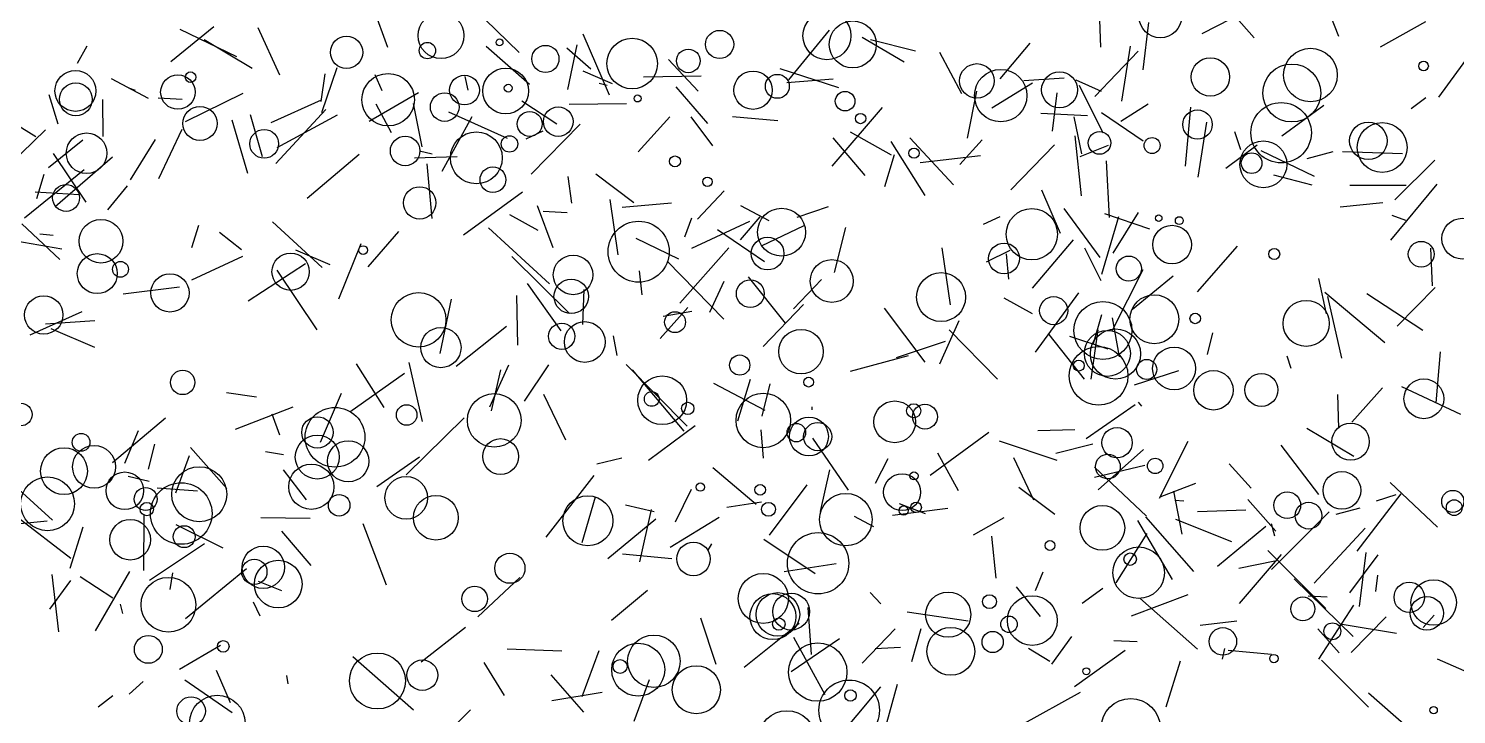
# Model space of a CAD drawing. Header units: millimetres. Extents: x -15 to 2017, y -16 to 2019.
# Drawn here: x 1034 to 1496.4, y 1075.5 to 1297.8 of the extents above; entities that cross this region are included whole.
import ezdxf

# ---------------------------------------------------------------- set-up
doc = ezdxf.new("R2010")
doc.units = ezdxf.units.MM

msp = doc.modelspace()

# ---------------------------------------------------------------- linework, layer by layer
at = {"color": 92}
for p, q in [((1192.88, 1290.1), (1173.57, 1308.83)), ((1374.18, 1279.47), (1381.87, 1263.99))]:
    msp.add_line(p, q, dxfattribs=at)
at = {"color": 34}
for p, q in [((1417.02, 1310.58), (1430.94, 1294.81)), ((1437.19, 1250.44), (1449.62, 1247.14)), ((1099.39, 1079.28), (1094.88, 1089.78))]:
    msp.add_line(p, q, dxfattribs=at)
at = {"color": 56}
for p, q in [((1458.29, 1295.18), (1452.65, 1309.65)), ((1285.02, 1233.82), (1271.19, 1227.27)), ((1123.94, 1145.07), (1116.55, 1154.77))]:
    msp.add_line(p, q, dxfattribs=at)
at = {"color": 30}
for p, q in [((1150.28, 1291.62), (1145.65, 1304.39)), ((1421.73, 1252.6), (1431.84, 1260.08)), ((1409.46, 1114.26), (1391.09, 1107.39))]:
    msp.add_line(p, q, dxfattribs=at)
at = {"color": 18}
for p, q in [((1432.92, 1305.82), (1413.94, 1296.07)), ((1032.69, 1236.46), (1052.01, 1252.17)), ((1031.73, 1234.54), (1044.12, 1222.91)), ((1218.06, 1156.75), (1226.14, 1158.65)), ((1478.43, 1147.07), (1464.14, 1128.45))]:
    msp.add_line(p, q, dxfattribs=at)
at = {"color": 24}
for p, q in [((1381.22, 1291.81), (1380.85, 1303.52)), ((1335.14, 1147.95), (1328.42, 1160.22))]:
    msp.add_line(p, q, dxfattribs=at)
at = {"color": 128}
msp.add_line((1396.68, 1299.82), (1394.83, 1284.39), dxfattribs=at)
at = {"color": 147}
for p, q in [((1471.83, 1291.83), (1486.46, 1300.12)), ((1393.29, 1238.15), (1385.1, 1224.98)), ((1107.75, 1178.33), (1098.08, 1179.72)), ((1146.71, 1149.36), (1160.52, 1158.99))]:
    msp.add_line(p, q, dxfattribs=at)
at = {"color": 26}
for p, q in [((1080.04, 1287.15), (1093.93, 1298.52)), ((1244.85, 1208.79), (1260.75, 1226.73))]:
    msp.add_line(p, q, dxfattribs=at)
at = {"color": 201}
msp.add_line((1101.41, 1288.59), (1083.1, 1297.49), dxfattribs=at)
at = {"color": 112}
for p, q in [((1108.18, 1298.17), (1115.28, 1282.85)), ((1098.2, 1148.79), (1086.4, 1162.06)), ((1256.64, 1091.66), (1251.68, 1106.7))]:
    msp.add_line(p, q, dxfattribs=at)
at = {"color": 192}
for p, q in [((1213.43, 1296.09), (1221.96, 1276.29)), ((1348.3, 1164.15), (1367.02, 1157.91))]:
    msp.add_line(p, q, dxfattribs=at)
at = {"color": 27}
for p, q in [((1280.17, 1281.18), (1293.35, 1297.32)), ((1270.81, 1236.75), (1264.43, 1229.34)), ((1352.94, 1158.8), (1359.42, 1145.09)), ((1439.66, 1127.39), (1426.09, 1111.48))]:
    msp.add_line(p, q, dxfattribs=at)
at = {"color": 230}
msp.add_line((1303.89, 1295.05), (1317.55, 1287.06), dxfattribs=at)
at = {"color": 93}
for p, q in [((1052.79, 1292.05), (1049.72, 1286.52)), ((1422.81, 1156.79), (1429.91, 1148.87)), ((1404.82, 1147.9), (1407.42, 1133.98)), ((1315.32, 1085.19), (1311.85, 1072.69))]:
    msp.add_line(p, q, dxfattribs=at)
at = {"color": 141}
for p, q in [((1090.87, 1294.25), (1106.4, 1284.99)), ((1114.45, 1259.28), (1134.04, 1269.81))]:
    msp.add_line(p, q, dxfattribs=at)
at = {"color": 50}
msp.add_line((1182.21, 1292.1), (1196.21, 1279.79), dxfattribs=at)
at = {"color": 37}
msp.add_line((1208.26, 1291.52), (1216.03, 1284.71), dxfattribs=at)
at = {"color": 153}
msp.add_line((1208.6, 1278.1), (1211.69, 1292.51), dxfattribs=at)
at = {"color": 246}
for p, q in [((1321.23, 1290.47), (1306.66, 1294.1)), ((1425.35, 1227.3), (1412.46, 1212.45))]:
    msp.add_line(p, q, dxfattribs=at)
at = {"color": 162}
msp.add_line((1348.6, 1281.53), (1358.31, 1293.12), dxfattribs=at)
at = {"color": 127}
for p, q in [((1379.31, 1275.82), (1393.3, 1290.46)), ((1229.44, 1187.17), (1246.16, 1167.3))]:
    msp.add_line(p, q, dxfattribs=at)
at = {"color": 81}
for p, q in [((1388.07, 1274.32), (1390.88, 1292.05)), ((1051.52, 1261.65), (1040.42, 1252.72)), ((1129.06, 1220.32), (1112.91, 1235.14)), ((1477.18, 1201.37), (1489.56, 1213.94)), ((1408.09, 1144.6), (1405.25, 1144.85)), ((1371.79, 1100.82), (1365.3, 1091.79))]:
    msp.add_line(p, q, dxfattribs=at)
at = {"color": 209}
for p, q in [((1501.38, 1290.35), (1490.56, 1275.57)), ((1451.87, 1093.47), (1463.13, 1110.96))]:
    msp.add_line(p, q, dxfattribs=at)
at = {"color": 211}
for p, q in [((1241.23, 1287.73), (1250.87, 1277.53)), ((1068.58, 1277.73), (1066.47, 1278.54)), ((1330.78, 1196.38), (1314.95, 1191.11)), ((1393.36, 1176.72), (1394.4, 1175.38))]:
    msp.add_line(p, q, dxfattribs=at)
at = {"color": 44}
for p, q in [((1329, 1290.13), (1336.14, 1276.78)), ((1286, 1149.96), (1273.85, 1133.6))]:
    msp.add_line(p, q, dxfattribs=at)
at = {"color": 165}
for p, q in [((1072.75, 1275.15), (1060.78, 1281.5)), ((1311.07, 1207.2), (1324.25, 1189.68))]:
    msp.add_line(p, q, dxfattribs=at)
at = {"color": 20}
for p, q in [((1129.89, 1283.17), (1128.57, 1274.2)), ((1490.17, 1093.57), (1502.25, 1088.21))]:
    msp.add_line(p, q, dxfattribs=at)
at = {"color": 161}
msp.add_line((1128.98, 1270.6), (1133.96, 1285.17), dxfattribs=at)
at = {"color": 89}
msp.add_line((1148.53, 1277.63), (1146.18, 1282.86), dxfattribs=at)
at = {"color": 133}
msp.add_line((1175.24, 1282.27), (1176.22, 1277.87), dxfattribs=at)
at = {"color": 52}
for p, q in [((1223.12, 1279.88), (1213.6, 1284)), ((1491.13, 1193.04), (1489.75, 1176.49))]:
    msp.add_line(p, q, dxfattribs=at)
at = {"color": 19}
for p, q in [((1251.8, 1282.43), (1233.08, 1282.06)), ((1208.64, 1249.86), (1209.8, 1241.21)), ((1475.21, 1229.2), (1490.14, 1247.4)), ((1055.38, 1194.48), (1041.29, 1200.5)), ((1066.18, 1152.74), (1073.06, 1151.17))]:
    msp.add_line(p, q, dxfattribs=at)
at = {"color": 176}
msp.add_line((1277.27, 1284.88), (1296.33, 1278.67), dxfattribs=at)
at = {"color": 222}
msp.add_line((1294.55, 1281.41), (1279.56, 1280.25), dxfattribs=at)
at = {"color": 229}
for p, q in [((1356.31, 1280.98), (1369.39, 1281.89)), ((1162.96, 1253.92), (1164.59, 1236.29)), ((1142.21, 1137.37), (1149.81, 1117.48))]:
    msp.add_line(p, q, dxfattribs=at)
at = {"color": 146}
for p, q in [((1373.17, 1281.24), (1381.4, 1277.55)), ((1153.76, 1232.08), (1143.79, 1220.6)), ((1090.89, 1130.87), (1073.13, 1118.99)), ((1392.96, 1099.1), (1385.42, 1099.37))]:
    msp.add_line(p, q, dxfattribs=at)
at = {"color": 251}
for p, q in [((1103.38, 1276.78), (1084.68, 1267.54)), ((1408.63, 1253.26), (1410.41, 1272.28)), ((1257.62, 1139.39), (1241.75, 1129.6)), ((1096.17, 1097.85), (1082.79, 1090.12))]:
    msp.add_line(p, q, dxfattribs=at)
at = {"color": 98}
msp.add_line((1144.26, 1267.82), (1160.22, 1277.06), dxfattribs=at)
at = {"color": 5}
for p, q in [((1221.39, 1279.32), (1218.79, 1280.01)), ((1457.91, 1179.22), (1458.16, 1168.25))]:
    msp.add_line(p, q, dxfattribs=at)
at = {"color": 220}
for p, q in [((1243.6, 1278.95), (1253.86, 1267.04)), ((1313.41, 1256.76), (1300.19, 1264.19)), ((1066.61, 1121.9), (1055.52, 1102.61))]:
    msp.add_line(p, q, dxfattribs=at)
at = {"color": 182}
for p, q in [((1340.93, 1277.54), (1337.93, 1262.28)), ((1058.16, 1262.85), (1058.02, 1274.84)), ((1112.58, 1267.39), (1128.85, 1274.74)), ((1308.28, 1150.52), (1312.33, 1158.51))]:
    msp.add_line(p, q, dxfattribs=at)
at = {"color": 188}
for p, q in [((1359.13, 1280.16), (1345.95, 1271.97)), ((1486.55, 1275.32), (1481.7, 1271.8)), ((1480.03, 1235.55), (1475.55, 1237.22))]:
    msp.add_line(p, q, dxfattribs=at)
at = {"color": 54}
for p, q in [((1365.6, 1264.51), (1367.1, 1276.94)), ((1114.09, 1254.03), (1130.2, 1271.55))]:
    msp.add_line(p, q, dxfattribs=at)
at = {"color": 175}
msp.add_line((1043.57, 1266.84), (1040.6, 1276.36), dxfattribs=at)
at = {"color": 155}
for p, q in [((1075.93, 1275.39), (1083.68, 1274.95)), ((1396.16, 1134.21), (1386.11, 1118.23)), ((1470.9, 1127.26), (1461.75, 1114.97))]:
    msp.add_line(p, q, dxfattribs=at)
at = {"color": 148}
for p, q in [((1146.39, 1273.45), (1151.43, 1264.12)), ((1276.6, 1267.9), (1261.93, 1269.21))]:
    msp.add_line(p, q, dxfattribs=at)
at = {"color": 145}
msp.add_line((1158.56, 1273.55), (1161.31, 1259.43), dxfattribs=at)
at = {"color": 116}
msp.add_line((1193.69, 1274.38), (1205.03, 1266.96), dxfattribs=at)
at = {"color": 67}
msp.add_line((1209.02, 1273.3), (1227.62, 1273.51), dxfattribs=at)
at = {"color": 51}
for p, q in [((1294.21, 1253.25), (1310.49, 1272.22)), ((1189.71, 1237.5), (1198.87, 1232.43)), ((1436.52, 1122.47), (1455.16, 1141.19))]:
    msp.add_line(p, q, dxfattribs=at)
at = {"color": 123}
for p, q in [((1396.53, 1273.33), (1387.76, 1267.72)), ((1081.68, 1147.37), (1086.06, 1159.49))]:
    msp.add_line(p, q, dxfattribs=at)
at = {"color": 205}
for p, q in [((1453.42, 1272.9), (1439.82, 1262.9)), ((1368.23, 1231.38), (1362.13, 1245.48)), ((1224.93, 1224.45), (1222.33, 1242.44)), ((1467.9, 1077.93), (1452.75, 1093.07))]:
    msp.add_line(p, q, dxfattribs=at)
at = {"color": 99}
for p, q in [((1036.29, 1262.71), (1025.87, 1269.17)), ((1420.65, 1093.44), (1421.37, 1096.92))]:
    msp.add_line(p, q, dxfattribs=at)
at = {"color": 43}
for p, q in [((1104.97, 1250.85), (1099.86, 1268.13)), ((1161.52, 1170.49), (1157.2, 1189.62)), ((1441.46, 1191.76), (1442.74, 1187.8))]:
    msp.add_line(p, q, dxfattribs=at)
at = {"color": 164}
msp.add_line((1109.73, 1256.19), (1105.88, 1269.83), dxfattribs=at)
at = {"color": 136}
for p, q in [((1167.95, 1251.63), (1177.64, 1269.29)), ((1298.56, 1233.32), (1294.9, 1218.72))]:
    msp.add_line(p, q, dxfattribs=at)
at = {"color": 117}
for p, q in [((1169.93, 1270.87), (1188.96, 1262.32)), ((1125.15, 1139.04), (1109.16, 1139.23))]:
    msp.add_line(p, q, dxfattribs=at)
at = {"color": 138}
msp.add_line((1231.34, 1257.86), (1241.6, 1269.25), dxfattribs=at)
at = {"color": 3}
msp.add_line((1255.62, 1259.83), (1248.6, 1269.24), dxfattribs=at)
at = {"color": 196}
for p, q in [((1361.83, 1270.35), (1376.87, 1269.62)), ((1234.41, 1115.68), (1222.77, 1106.02)), ((1458.46, 1095.46), (1451.53, 1103.26))]:
    msp.add_line(p, q, dxfattribs=at)
at = {"color": 42}
for p, q in [((1372.46, 1269.18), (1375.02, 1257.22)), ((1422.53, 1096.31), (1436.52, 1095.06))]:
    msp.add_line(p, q, dxfattribs=at)
at = {"color": 143}
for p, q in [((1381.45, 1270.61), (1394.96, 1261.41)), ((1313.75, 1140.06), (1331.65, 1142.39))]:
    msp.add_line(p, q, dxfattribs=at)
at = {"color": 202}
for p, q in [((1412.73, 1249.68), (1415.57, 1267.43)), ((1344.18, 1222.18), (1351.84, 1225.98)), ((1119.6, 1175.1), (1100.82, 1167.88))]:
    msp.add_line(p, q, dxfattribs=at)
at = {"color": 28}
for p, q in [((1021.68, 1247.76), (1039.45, 1264.94)), ((1381.86, 1116.38), (1375.19, 1111.47)), ((1188.13, 1081.68), (1181.47, 1092.31))]:
    msp.add_line(p, q, dxfattribs=at)
at = {"color": 53}
for p, q in [((1076.19, 1249.16), (1083.7, 1265.25)), ((1208.41, 1238.13), (1200.59, 1238.47))]:
    msp.add_line(p, q, dxfattribs=at)
at = {"color": 135}
msp.add_line((1195.17, 1262.1), (1200.6, 1264.65), dxfattribs=at)
at = {"color": 1}
for p, q in [((1212.64, 1266.81), (1196.78, 1250.65)), ((1089.03, 1233.94), (1086.73, 1226.71))]:
    msp.add_line(p, q, dxfattribs=at)
at = {"color": 110}
msp.add_line((1374.94, 1243.59), (1372.98, 1263.08), dxfattribs=at)
at = {"color": 254}
msp.add_line((1426.58, 1258.48), (1424.59, 1264.39), dxfattribs=at)
at = {"color": 59}
for p, q in [((1067.02, 1248.83), (1075.03, 1261.8)), ((1230.08, 1073.31), (1235.09, 1086.86))]:
    msp.add_line(p, q, dxfattribs=at)
at = {"color": 173}
msp.add_line((1164.64, 1257.11), (1160.56, 1258.05), dxfattribs=at)
at = {"color": 140}
for p, q in [((1304.92, 1250.15), (1294.52, 1262.35)), ((1118.05, 1085.47), (1117.65, 1088.14))]:
    msp.add_line(p, q, dxfattribs=at)
at = {"color": 48}
msp.add_line((1324.39, 1243.72), (1313.38, 1261.21), dxfattribs=at)
at = {"color": 88}
for p, q in [((1319.33, 1262.43), (1333.53, 1247.12)), ((1404.66, 1217.61), (1391.47, 1206.79)), ((1072.81, 1155.07), (1074.85, 1163.12))]:
    msp.add_line(p, q, dxfattribs=at)
at = {"color": 85}
msp.add_line((1342.78, 1261.72), (1335.58, 1253.77), dxfattribs=at)
at = {"color": 73}
msp.add_line((1352.12, 1245.5), (1366.24, 1260.14), dxfattribs=at)
at = {"color": 177}
for p, q in [((1383.61, 1259.87), (1374.41, 1256.24)), ((1459.46, 1257.96), (1478.94, 1257.3)), ((1411.33, 1121.81), (1395.81, 1139.62))]:
    msp.add_line(p, q, dxfattribs=at)
at = {"color": 150}
for p, q in [((1450.46, 1249.88), (1433.15, 1258.16)), ((1194.57, 1177.04), (1202.48, 1188.86))]:
    msp.add_line(p, q, dxfattribs=at)
at = {"color": 160}
for p, q in [((1448.02, 1255.67), (1456.47, 1257.99)), ((1457.49, 1140.39), (1465.22, 1142.53)), ((1476.8, 1146.7), (1470.46, 1144.69))]:
    msp.add_line(p, q, dxfattribs=at)
at = {"color": 62}
for p, q in [((1041.93, 1257.29), (1052.52, 1241.57)), ((1234.74, 1157.88), (1249.83, 1169.12))]:
    msp.add_line(p, q, dxfattribs=at)
at = {"color": 17}
for p, q in [((1061.18, 1256.17), (1042.59, 1240.05)), ((1198.68, 1240.41), (1203.76, 1226.81)), ((1490.25, 1136.24), (1474.93, 1150.71)), ((1294.67, 1066.14), (1309.95, 1084.43))]:
    msp.add_line(p, q, dxfattribs=at)
at = {"color": 232}
for p, q in [((1141.08, 1257.02), (1124.16, 1242.75)), ((1287.87, 1165.02), (1299.38, 1148.21))]:
    msp.add_line(p, q, dxfattribs=at)
at = {"color": 79}
for p, q in [((1172.81, 1256.2), (1158.96, 1255.8)), ((1188.98, 1096.77), (1206.62, 1096.18))]:
    msp.add_line(p, q, dxfattribs=at)
at = {"color": 122}
msp.add_line((1311.26, 1246.63), (1314.38, 1256.97), dxfattribs=at)
at = {"color": 77}
for p, q in [((1342.32, 1256.55), (1322.69, 1254.32)), ((1379.19, 1152.46), (1395.5, 1156.27)), ((1405.44, 1138.77), (1423.56, 1131.53))]:
    msp.add_line(p, q, dxfattribs=at)
at = {"color": 179}
msp.add_line((1382.95, 1254.93), (1383.96, 1236.54), dxfattribs=at)
at = {"color": 158}
for p, q in [((1489.42, 1255.11), (1476.44, 1242.27)), ((1404.47, 1119.21), (1393.2, 1138.36))]:
    msp.add_line(p, q, dxfattribs=at)
at = {"color": 69}
for p, q in [((1036.68, 1242.76), (1038.96, 1250.62)), ((1272.14, 1132.38), (1288.68, 1121.17))]:
    msp.add_line(p, q, dxfattribs=at)
at = {"color": 245}
for p, q in [((1230.03, 1241.3), (1217.63, 1250.57)), ((1267.43, 1235.27), (1248.71, 1226.57))]:
    msp.add_line(p, q, dxfattribs=at)
at = {"color": 226}
msp.add_line((1050.37, 1243.87), (1036.1, 1244.75), dxfattribs=at)
at = {"color": 15}
msp.add_line((1059.65, 1239.03), (1066, 1246.88), dxfattribs=at)
at = {"color": 242}
for p, q in [((1174.77, 1230.95), (1193.98, 1244.94)), ((1203.47, 1080.09), (1219.7, 1082.79))]:
    msp.add_line(p, q, dxfattribs=at)
at = {"color": 199}
for p, q in [((1250.58, 1235.99), (1259.3, 1245.25)), ((1461.93, 1247.05), (1480.18, 1247)), ((1385, 1200.01), (1395, 1219.74))]:
    msp.add_line(p, q, dxfattribs=at)
at = {"color": 239}
for p, q in [((1242.19, 1241.21), (1226.25, 1239.77)), ((1458.8, 1239.99), (1472.6, 1241.4)), ((1338.26, 1105.73), (1318.52, 1108.72))]:
    msp.add_line(p, q, dxfattribs=at)
at = {"color": 49}
for p, q in [((1273.79, 1235.46), (1264.67, 1240.37)), ((1125.45, 1123.8), (1115.99, 1134.95)), ((1355.58, 1072.15), (1374.64, 1082.8))]:
    msp.add_line(p, q, dxfattribs=at)
at = {"color": 180}
for p, q in [((1282.85, 1236.7), (1293.08, 1240.12)), ((1075.65, 1148.98), (1088.7, 1148.03))]:
    msp.add_line(p, q, dxfattribs=at)
at = {"color": 16}
for p, q in [((1369.26, 1239.54), (1380.95, 1223.56)), ((1400.47, 1146.01), (1411.97, 1150.45))]:
    msp.add_line(p, q, dxfattribs=at)
at = {"color": 208}
msp.add_line((1248.72, 1236.37), (1246.41, 1230.18), dxfattribs=at)
at = {"color": 152}
for p, q in [((1348.55, 1236.75), (1343.17, 1234.32)), ((1381.61, 1218.26), (1387.05, 1236.87)), ((1267.69, 1184.09), (1263.58, 1170.62)), ((1392.12, 1182.4), (1406.54, 1187.02)), ((1274.03, 1182.63), (1271.45, 1172.16)), ((1393.85, 1113.18), (1412.57, 1096.7))]:
    msp.add_line(p, q, dxfattribs=at)
at = {"color": 185}
msp.add_line((1382.41, 1237.84), (1397.02, 1232.89), dxfattribs=at)
at = {"color": 71}
for p, q in [((1041.93, 1230.75), (1037.57, 1231.12)), ((1293.37, 1154.84), (1290.32, 1141.27))]:
    msp.add_line(p, q, dxfattribs=at)
at = {"color": 29}
for p, q in [((1102.94, 1226.08), (1095.84, 1231.71)), ((1485.67, 1103.75), (1489.16, 1107.72))]:
    msp.add_line(p, q, dxfattribs=at)
at = {"color": 190}
for p, q in [((1182.96, 1233.26), (1202.72, 1215.07)), ((1149.14, 1174.96), (1140.22, 1189.11)), ((1278.63, 1121.88), (1295.55, 1124.43))]:
    msp.add_line(p, q, dxfattribs=at)
at = {"color": 215}
for p, q in [((1272.36, 1222.17), (1257.09, 1232.62)), ((1409.37, 1163.95), (1400.14, 1145.46))]:
    msp.add_line(p, q, dxfattribs=at)
at = {"color": 119}
msp.add_line((1029.79, 1229.04), (1044.68, 1226.44), dxfattribs=at)
at = {"color": 159}
msp.add_line((1120.36, 1226.06), (1131.53, 1221.37), dxfattribs=at)
at = {"color": 96}
for p, q in [((1134.49, 1210.19), (1141.65, 1228.14)), ((1223.25, 1198.23), (1224.44, 1191.88)), ((1392.32, 1175.88), (1376.48, 1164.85))]:
    msp.add_line(p, q, dxfattribs=at)
at = {"color": 252}
for p, q in [((1230.63, 1229.91), (1244.47, 1223.17)), ((1267.01, 1217.33), (1279.04, 1202.38))]:
    msp.add_line(p, q, dxfattribs=at)
at = {"color": 218}
msp.add_line((1332.6, 1208.28), (1329.84, 1226.7), dxfattribs=at)
at = {"color": 204}
msp.add_line((1372.25, 1229.35), (1358.97, 1213.64), dxfattribs=at)
at = {"color": 90}
msp.add_line((1375.96, 1226.76), (1381.2, 1216.15), dxfattribs=at)
at = {"color": 12}
for p, q in [((1488.62, 1214.46), (1488.13, 1226.61)), ((1186.84, 1187.19), (1183.78, 1173.89))]:
    msp.add_line(p, q, dxfattribs=at)
at = {"color": 184}
msp.add_line((1103.29, 1223.9), (1086.74, 1216.27), dxfattribs=at)
at = {"color": 210}
for p, q in [((1105.11, 1209.58), (1123.66, 1221.67)), ((1078.3, 1171.55), (1061.17, 1157.07))]:
    msp.add_line(p, q, dxfattribs=at)
at = {"color": 102}
for p, q in [((1190.51, 1223.89), (1209.16, 1205.45)), ((1284.91, 1208.35), (1271.85, 1194.76))]:
    msp.add_line(p, q, dxfattribs=at)
at = {"color": 227}
for p, q in [((1259.12, 1203.67), (1240.76, 1222.4)), ((1434.67, 1136.41), (1418.98, 1123.51))]:
    msp.add_line(p, q, dxfattribs=at)
at = {"color": 86}
msp.add_line((1351.43, 1216.54), (1350.71, 1224.76), dxfattribs=at)
at = {"color": 46}
msp.add_line((1127.45, 1200.22), (1114.52, 1219.53), dxfattribs=at)
at = {"color": 83}
msp.add_line((1232.67, 1211.51), (1231.85, 1219.3), dxfattribs=at)
at = {"color": 118}
msp.add_line((1281.71, 1207), (1290.8, 1216.5), dxfattribs=at)
at = {"color": 197}
msp.add_line((1451.74, 1216.83), (1454.26, 1205.38), dxfattribs=at)
at = {"color": 200}
msp.add_line((1082.87, 1213.97), (1064.56, 1211.76), dxfattribs=at)
at = {"color": 234}
for p, q in [((1195.47, 1215.17), (1206.3, 1199.81)), ((1271.32, 1144.33), (1260.16, 1142.6))]:
    msp.add_line(p, q, dxfattribs=at)
at = {"color": 214}
for p, q in [((1213.5, 1201.87), (1213.93, 1213.26)), ((1378.87, 1195.71), (1381.58, 1205.13)), ((1138.96, 1094.32), (1158.67, 1077.05))]:
    msp.add_line(p, q, dxfattribs=at)
at = {"color": 111}
for p, q in [((1254.63, 1205.89), (1259.2, 1215.98)), ((1055.44, 1203.04), (1039.45, 1202.01))]:
    msp.add_line(p, q, dxfattribs=at)
at = {"color": 114}
for p, q in [((1360.06, 1192.92), (1374.13, 1212.12)), ((1379.24, 1155.7), (1395.98, 1139.81))]:
    msp.add_line(p, q, dxfattribs=at)
at = {"color": 225}
msp.add_line((1453.77, 1212.41), (1473.24, 1196.02), dxfattribs=at)
at = {"color": 129}
for p, q in [((1467.38, 1211.95), (1485.48, 1200.05)), ((1172.47, 1188.41), (1188.8, 1201.35)), ((1283.51, 1104.99), (1265.76, 1090.77)), ((1322.92, 1103.23), (1319.88, 1092.57))]:
    msp.add_line(p, q, dxfattribs=at)
at = {"color": 240}
for p, q in [((1170.84, 1210.12), (1167.2, 1192.55)), ((1316.34, 1097.24), (1308.13, 1096.84))]:
    msp.add_line(p, q, dxfattribs=at)
at = {"color": 181}
for p, q in [((1192.04, 1211.29), (1192.27, 1195.22)), ((1454.52, 1113.55), (1448.39, 1113.84))]:
    msp.add_line(p, q, dxfattribs=at)
at = {"color": 189}
msp.add_line((1238.49, 1197.38), (1247.45, 1207.38), dxfattribs=at)
at = {"color": 23}
msp.add_line((1359.06, 1205.4), (1349.88, 1210.47), dxfattribs=at)
at = {"color": 178}
for p, q in [((1454.6, 1210.95), (1459.17, 1190.96)), ((1248.74, 1206.09), (1239.5, 1204.52))]:
    msp.add_line(p, q, dxfattribs=at)
at = {"color": 84}
for p, q in [((1051.19, 1205.99), (1034.37, 1198.45)), ((1138.01, 1173.6), (1155.67, 1186.13))]:
    msp.add_line(p, q, dxfattribs=at)
at = {"color": 193}
msp.add_line((1329.14, 1189.17), (1335.35, 1203.24), dxfattribs=at)
at = {"color": 103}
for p, q in [((1387.32, 1191.43), (1385.07, 1204.06)), ((1451.8, 1146.84), (1439.67, 1162.79))]:
    msp.add_line(p, q, dxfattribs=at)
at = {"color": 22}
msp.add_line((1332.16, 1200.18), (1347.74, 1184.17), dxfattribs=at)
at = {"color": 87}
msp.add_line((1364.37, 1198.68), (1375.8, 1184.17), dxfattribs=at)
at = {"color": 95}
msp.add_line((1371.1, 1198.11), (1383.47, 1193.97), dxfattribs=at)
at = {"color": 76}
for p, q in [((1380.32, 1200.19), (1378.02, 1184.16)), ((1425.89, 1122.91), (1437.57, 1125.27))]:
    msp.add_line(p, q, dxfattribs=at)
at = {"color": 121}
for p, q in [((1417.38, 1199.24), (1415.65, 1192.19)), ((1050.69, 1120.28), (1061.25, 1113.29))]:
    msp.add_line(p, q, dxfattribs=at)
at = {"color": 139}
msp.add_line((1189.4, 1188.76), (1183.22, 1175.1), dxfattribs=at)
at = {"color": 248}
for p, q in [((1247.21, 1168.97), (1227.51, 1188.95)), ((1135.22, 1179.5), (1128.44, 1163.65))]:
    msp.add_line(p, q, dxfattribs=at)
at = {"color": 104}
for p, q in [((1300.2, 1186.78), (1318.98, 1191.86)), ((1071.12, 1086.18), (1066.54, 1082.07))]:
    msp.add_line(p, q, dxfattribs=at)
at = {"color": 40}
msp.add_line((1200.7, 1179.31), (1207.9, 1164.5), dxfattribs=at)
at = {"color": 154}
msp.add_line((1272.49, 1174.04), (1255.94, 1182.82), dxfattribs=at)
at = {"color": 137}
for p, q in [((1462.51, 1170.25), (1472.46, 1181.42)), ((1064.53, 1108.21), (1063.72, 1111.3))]:
    msp.add_line(p, q, dxfattribs=at)
at = {"color": 130}
for p, q in [((1497.84, 1172.77), (1478.77, 1181.68)), ((1242.32, 1125.99), (1226.32, 1127.49))]:
    msp.add_line(p, q, dxfattribs=at)
at = {"color": 97}
for p, q in [((1287.7, 1174.27), (1287.75, 1175.2)), ((1084.53, 1086.72), (1099.93, 1076.18))]:
    msp.add_line(p, q, dxfattribs=at)
at = {"color": 32}
msp.add_line((1112.74, 1172.93), (1115.2, 1166.12), dxfattribs=at)
at = {"color": 13}
for p, q in [((1175.08, 1171.67), (1156.24, 1153.15)), ((1248.52, 1148.4), (1243.38, 1137.8)), ((1470.34, 1115.4), (1470.99, 1120.63))]:
    msp.add_line(p, q, dxfattribs=at)
at = {"color": 247}
for p, q in [((1065.1, 1157.01), (1069.59, 1167.59)), ((1324.42, 1140.55), (1315.98, 1143.79)), ((1362.43, 1121.67), (1360, 1115.59))]:
    msp.add_line(p, q, dxfattribs=at)
at = {"color": 65}
for p, q in [((1271.16, 1167.76), (1271.91, 1158.62)), ((1349.82, 1139.23), (1339.88, 1133.67))]:
    msp.add_line(p, q, dxfattribs=at)
at = {"color": 55}
for p, q in [((1344.94, 1166.9), (1325.93, 1153.01)), ((1041.49, 1120.92), (1043.68, 1102.29)), ((1108.93, 1107.42), (1106.76, 1111.96))]:
    msp.add_line(p, q, dxfattribs=at)
at = {"color": 228}
msp.add_line((1360.88, 1167.58), (1372.84, 1167.89), dxfattribs=at)
at = {"color": 237}
for p, q in [((1463.13, 1159.11), (1447.93, 1168.17)), ((1167.75, 1067.67), (1177.08, 1076.97))]:
    msp.add_line(p, q, dxfattribs=at)
at = {"color": 223}
msp.add_line((1366.68, 1160.2), (1378.63, 1163.28), dxfattribs=at)
at = {"color": 219}
msp.add_line((1380.4, 1148.31), (1395.1, 1161.37), dxfattribs=at)
at = {"color": 187}
msp.add_line((1116.49, 1159.69), (1110.68, 1160.6), dxfattribs=at)
at = {"color": 124}
msp.add_line((1024.62, 1153.93), (1041.67, 1138.46), dxfattribs=at)
at = {"color": 38}
for p, q in [((1217.04, 1152.94), (1201.52, 1132.94)), ((1436.43, 1137.4), (1437.52, 1133.39))]:
    msp.add_line(p, q, dxfattribs=at)
at = {"color": 255}
for p, q in [((1269.61, 1143.56), (1255.54, 1155.49)), ((1462.95, 1100.83), (1443.87, 1119.44))]:
    msp.add_line(p, q, dxfattribs=at)
at = {"color": 9}
msp.add_line((1366.31, 1140.34), (1354.72, 1149.04), dxfattribs=at)
at = {"color": 171}
msp.add_line((1213.28, 1131.24), (1217.55, 1146.06), dxfattribs=at)
at = {"color": 216}
for p, q in [((1236.62, 1141.23), (1227.29, 1143.34)), ((1255.17, 1130.8), (1254, 1128.76)), ((1467.09, 1127.97), (1464.91, 1110.47))]:
    msp.add_line(p, q, dxfattribs=at)
at = {"color": 64}
for p, q in [((1437.92, 1134.89), (1428.81, 1145.15)), ((1287.55, 1094.96), (1286.5, 1110.17))]:
    msp.add_line(p, q, dxfattribs=at)
at = {"color": 233}
for p, q in [((1029.04, 1137.22), (1039.95, 1138.32)), ((1097, 1129.42), (1081.71, 1137)), ((1361.74, 1107.22), (1353.91, 1116.93)), ((1061.26, 1081.57), (1056.48, 1077.91))]:
    msp.add_line(p, q, dxfattribs=at)
at = {"color": 221}
msp.add_line((1030.26, 1139.59), (1047.66, 1126.19), dxfattribs=at)
at = {"color": 217}
for p, q in [((1071.28, 1140.38), (1071.14, 1122.21)), ((1280.98, 1089.44), (1296.58, 1100.14))]:
    msp.add_line(p, q, dxfattribs=at)
at = {"color": 172}
msp.add_line((1221.61, 1126.1), (1237.12, 1138.97), dxfattribs=at)
at = {"color": 131}
msp.add_line((1235.61, 1141.96), (1231.84, 1124.97), dxfattribs=at)
at = {"color": 61}
msp.add_line((1307.75, 1136.28), (1301.44, 1139.65), dxfattribs=at)
at = {"color": 70}
msp.add_line((1412.6, 1141.28), (1428.17, 1141.87), dxfattribs=at)
at = {"color": 194}
for p, q in [((1047.44, 1122.97), (1051.64, 1136.37)), ((1454.15, 1109.85), (1435.38, 1128.61)), ((1040.81, 1109.65), (1047.6, 1118.93)), ((1477.01, 1101.79), (1459.45, 1104.72)), ((1281.7, 1100.59), (1291.87, 1081.99))]:
    msp.add_line(p, q, dxfattribs=at)
at = {"color": 31}
for p, q in [((1345.81, 1133.3), (1347.27, 1119.69)), ((1079.87, 1116.06), (1080.67, 1121.47))]:
    msp.add_line(p, q, dxfattribs=at)
at = {"color": 231}
for p, q in [((1450.37, 1118.06), (1466.88, 1135.94)), ((1467.9, 1082.54), (1480.38, 1071.62))]:
    msp.add_line(p, q, dxfattribs=at)
at = {"color": 68}
msp.add_line((1084.8, 1106.6), (1104.54, 1122.82), dxfattribs=at)
at = {"color": 108}
msp.add_line((1179.45, 1107.2), (1193.08, 1119.94), dxfattribs=at)
at = {"color": 94}
msp.add_line((1115.99, 1115.55), (1108.45, 1118.65), dxfattribs=at)
at = {"color": 183}
for p, q in [((1306.52, 1115.06), (1309.96, 1111.37)), ((1473.64, 1107.16), (1462.33, 1095.55))]:
    msp.add_line(p, q, dxfattribs=at)
at = {"color": 134}
msp.add_line((1425.24, 1105.81), (1413.42, 1104.31), dxfattribs=at)
at = {"color": 6}
msp.add_line((1175.49, 1103.67), (1161.09, 1092.47), dxfattribs=at)
at = {"color": 249}
msp.add_line((1303.92, 1092.2), (1314.6, 1103.23), dxfattribs=at)
at = {"color": 33}
msp.add_line((1213.3, 1081.32), (1218.78, 1096.26), dxfattribs=at)
at = {"color": 58}
msp.add_line((1364.71, 1092.66), (1357.85, 1096.86), dxfattribs=at)
at = {"color": 41}
msp.add_line((1389.17, 1096.2), (1372.75, 1084.49), dxfattribs=at)
at = {"color": 191}
msp.add_line((1406.93, 1092.79), (1402.3, 1077.91), dxfattribs=at)
at = {"color": 156}
msp.add_line((1213.83, 1076.24), (1203.25, 1088.32), dxfattribs=at)
at = {"color": 39}
for centre, radius in [((1400.51, 1301.63), 6.84), ((1118.84, 1219.01), 6.05)]:
    msp.add_circle(centre, radius, dxfattribs=at)
at = {"color": 132}
msp.add_circle((1167.54, 1295.51), 7.44, dxfattribs=at)
at = {"color": 159}
for centre, radius in [((1292.53, 1295.45), 7.77), ((1239.17, 1177.35), 7.91)]:
    msp.add_circle(centre, radius, dxfattribs=at)
at = {"color": 242}
for centre, radius in [((1300.91, 1292.68), 7.61), ((1276.64, 1107.95), 7.06)]:
    msp.add_circle(centre, radius, dxfattribs=at)
at = {"color": 128}
for centre, radius in [((1136.95, 1290.1), 5.23), ((1303.44, 1268.64), 1.68), ((1498.3, 1229.72), 6.61), ((1481.12, 1113.5), 4.91)]:
    msp.add_circle(centre, radius, dxfattribs=at)
at = {"color": 84}
for centre, radius in [((1257.78, 1292.66), 4.56), ((1231.56, 1225.5), 9.88)]:
    msp.add_circle(centre, radius, dxfattribs=at)
at = {"color": 120}
for centre, radius in [((1163.13, 1290.68), 2.66), ((1374.1, 1188.58), 1.78)]:
    msp.add_circle(centre, radius, dxfattribs=at)
at = {"color": 87}
for centre, radius in [((1186.49, 1293.34), 1.11), ((1066.89, 1132.15), 6.59)]:
    msp.add_circle(centre, radius, dxfattribs=at)
at = {"color": 184}
for centre, radius in [((1201.36, 1287.97), 4.39), ((1165.88, 1139.28), 7.25)]:
    msp.add_circle(centre, radius, dxfattribs=at)
at = {"color": 11}
msp.add_circle((1229.45, 1286.45), 8.2, dxfattribs=at)
at = {"color": 160}
for centre, radius in [((1247.64, 1287.33), 3.82), ((1079.76, 1212.14), 6.2)]:
    msp.add_circle(centre, radius, dxfattribs=at)
at = {"color": 153}
for centre, radius in [((1449.13, 1282.74), 8.68), ((1298.43, 1274.27), 3.18)]:
    msp.add_circle(centre, radius, dxfattribs=at)
at = {"color": 206}
for centre, radius in [((1341.1, 1280.83), 5.6), ((1079.25, 1111.09), 8.87)]:
    msp.add_circle(centre, radius, dxfattribs=at)
at = {"color": 147}
for centre, radius in [((1416.72, 1282.12), 6.21), ((1236.48, 1092.76), 8.5)]:
    msp.add_circle(centre, radius, dxfattribs=at)
at = {"color": 99}
for centre, radius in [((1443.07, 1276.92), 9.39), ((1351.5, 1104.74), 2.69)]:
    msp.add_circle(centre, radius, dxfattribs=at)
at = {"color": 129}
msp.add_circle((1485.78, 1285.67), 1.53, dxfattribs=at)
at = {"color": 234}
msp.add_circle((1049.15, 1277.59), 6.63, dxfattribs=at)
at = {"color": 71}
for centre, radius in [((1082.33, 1277.23), 5.59), ((1448.51, 1139.94), 4.33)]:
    msp.add_circle(centre, radius, dxfattribs=at)
at = {"color": 174}
msp.add_circle((1086.43, 1282.05), 1.72, dxfattribs=at)
at = {"color": 247}
for centre, radius in [((1150.42, 1274.74), 8.51), ((1056.22, 1218.39), 6.47)]:
    msp.add_circle(centre, radius, dxfattribs=at)
at = {"color": 65}
for centre, radius in [((1175.14, 1277.88), 4.82), ((1189.72, 1260.43), 2.65), ((1398.85, 1156.07), 2.5)]:
    msp.add_circle(centre, radius, dxfattribs=at)
at = {"color": 152}
for centre, radius in [((1188.48, 1277.57), 7.39), ((1390.73, 1125.86), 2.01), ((1275.02, 1107.23), 7.45)]:
    msp.add_circle(centre, radius, dxfattribs=at)
at = {"color": 10}
msp.add_circle((1268.59, 1277.83), 6.21, dxfattribs=at)
at = {"color": 167}
msp.add_circle((1276.47, 1279.09), 3.88, dxfattribs=at)
at = {"color": 220}
for centre, radius in [((1348.82, 1276.07), 8.49), ((1300.14, 1081.66), 1.86)]:
    msp.add_circle(centre, radius, dxfattribs=at)
at = {"color": 148}
for centre, radius in [((1367.88, 1277.95), 5.82), ((1083.87, 1183.12), 3.96)]:
    msp.add_circle(centre, radius, dxfattribs=at)
at = {"color": 215}
msp.add_circle((1049.27, 1274.87), 5.32, dxfattribs=at)
at = {"color": 112}
msp.add_circle((1168.74, 1272.36), 4.65, dxfattribs=at)
at = {"color": 16}
msp.add_circle((1189.3, 1278.5), 1.26, dxfattribs=at)
at = {"color": 207}
msp.add_circle((1089.47, 1267.05), 5.53, dxfattribs=at)
at = {"color": 243}
msp.add_circle((1205.51, 1267.64), 4.79, dxfattribs=at)
at = {"color": 28}
for centre, radius in [((1231.22, 1275.15), 1.13), ((1441.62, 1143.33), 4.33)]:
    msp.add_circle(centre, radius, dxfattribs=at)
at = {"color": 52}
msp.add_circle((1439.64, 1264.04), 9.78, dxfattribs=at)
at = {"color": 228}
msp.add_circle((1196.26, 1266.89), 4.04, dxfattribs=at)
at = {"color": 23}
msp.add_circle((1412.55, 1266.71), 4.75, dxfattribs=at)
at = {"color": 104}
msp.add_circle((1467.88, 1261.41), 6.07, dxfattribs=at)
at = {"color": 168}
for centre, radius in [((1472.33, 1259.26), 8.07), ((1289.53, 1165.56), 4.56)]:
    msp.add_circle(centre, radius, dxfattribs=at)
at = {"color": 227}
msp.add_circle((1052.76, 1257.41), 6.57, dxfattribs=at)
at = {"color": 67}
for centre, radius in [((1110.28, 1260.45), 4.65), ((1289.55, 1089.25), 9.46)]:
    msp.add_circle(centre, radius, dxfattribs=at)
at = {"color": 8}
msp.add_circle((1155.91, 1258.15), 4.78, dxfattribs=at)
at = {"color": 158}
for centre, radius in [((1178.98, 1255.9), 8.4), ((1097.01, 1097.59), 1.88)]:
    msp.add_circle(centre, radius, dxfattribs=at)
at = {"color": 27}
msp.add_circle((1380.82, 1260.74), 3.67, dxfattribs=at)
at = {"color": 80}
for centre, radius in [((1320.73, 1257.42), 1.67), ((1160.29, 1203.41), 8.84)]:
    msp.add_circle(centre, radius, dxfattribs=at)
at = {"color": 173}
msp.add_circle((1397.84, 1259.89), 2.58, dxfattribs=at)
at = {"color": 135}
for centre, radius in [((1433.88, 1253.8), 7.6), ((1178.46, 1112.98), 4.14)]:
    msp.add_circle(centre, radius, dxfattribs=at)
at = {"color": 58}
msp.add_circle((1243.32, 1254.75), 1.78, dxfattribs=at)
at = {"color": 138}
for centre, radius in [((1430.08, 1254.19), 3.35), ((1063.72, 1219.78), 2.56)]:
    msp.add_circle(centre, radius, dxfattribs=at)
at = {"color": 12}
msp.add_circle((1184.35, 1248.82), 4.17, dxfattribs=at)
at = {"color": 190}
msp.add_circle((1253.82, 1248.14), 1.53, dxfattribs=at)
at = {"color": 70}
for centre, radius in [((1046.12, 1242.93), 4.36), ((1273.32, 1224.87), 5.3)]:
    msp.add_circle(centre, radius, dxfattribs=at)
at = {"color": 50}
msp.add_circle((1160.63, 1241.31), 5.25, dxfattribs=at)
at = {"color": 195}
msp.add_circle((1277.83, 1231.82), 7.77, dxfattribs=at)
at = {"color": 95}
msp.add_circle((1358.9, 1231.15), 8.31, dxfattribs=at)
at = {"color": 211}
msp.add_circle((1057.4, 1228.9), 7.08, dxfattribs=at)
at = {"color": 150}
msp.add_circle((1399.99, 1236.37), 1.04, dxfattribs=at)
at = {"color": 4}
msp.add_circle((1406.66, 1235.55), 1.29, dxfattribs=at)
at = {"color": 56}
msp.add_circle((1404.31, 1227.78), 6.26, dxfattribs=at)
at = {"color": 98}
for centre, radius in [((1142.29, 1226.03), 1.41), ((1214.1, 1196.23), 6.6)]:
    msp.add_circle(centre, radius, dxfattribs=at)
at = {"color": 232}
msp.add_circle((1349.9, 1223.3), 5, dxfattribs=at)
at = {"color": 142}
msp.add_circle((1437.4, 1224.73), 1.79, dxfattribs=at)
at = {"color": 25}
for centre, radius in [((1484.99, 1224.67), 4.16), ((1210.31, 1217.97), 6.41), ((1446.66, 1109.72), 3.87)]:
    msp.add_circle(centre, radius, dxfattribs=at)
at = {"color": 18}
msp.add_circle((1294.07, 1215.99), 6.94, dxfattribs=at)
at = {"color": 141}
msp.add_circle((1390.29, 1220.01), 4.07, dxfattribs=at)
at = {"color": 253}
msp.add_circle((1209.7, 1210.99), 5.57, dxfattribs=at)
at = {"color": 48}
msp.add_circle((1267.69, 1211.88), 4.5, dxfattribs=at)
at = {"color": 5}
for centre, radius in [((1329.5, 1210.78), 7.92), ((1189.85, 1122.91), 4.89)]:
    msp.add_circle(centre, radius, dxfattribs=at)
at = {"color": 145}
msp.add_circle((1038.89, 1204.99), 6.22, dxfattribs=at)
at = {"color": 126}
msp.add_circle((1365.97, 1206.39), 4.56, dxfattribs=at)
at = {"color": 245}
for centre, radius in [((1381.92, 1199.96), 9.39), ((1276.94, 1104.81), 2.02)]:
    msp.add_circle(centre, radius, dxfattribs=at)
at = {"color": 68}
msp.add_circle((1398.56, 1203.6), 7.92, dxfattribs=at)
at = {"color": 122}
msp.add_circle((1447.76, 1202.26), 7.47, dxfattribs=at)
at = {"color": 169}
for centre, radius in [((1243.33, 1202.65), 3.39), ((1316.87, 1147.56), 5.99)]:
    msp.add_circle(centre, radius, dxfattribs=at)
at = {"color": 248}
msp.add_circle((1411.8, 1203.85), 1.7, dxfattribs=at)
at = {"color": 134}
msp.add_circle((1167.5, 1194.42), 6.52, dxfattribs=at)
at = {"color": 223}
for centre, radius in [((1206.63, 1198.09), 4.26), ((1383.51, 1155.88), 4.02)]:
    msp.add_circle(centre, radius, dxfattribs=at)
at = {"color": 208}
msp.add_circle((1284.15, 1193.12), 7.21, dxfattribs=at)
at = {"color": 157}
msp.add_circle((1383.35, 1192.54), 7.45, dxfattribs=at)
at = {"color": 96}
msp.add_circle((1385.97, 1192.36), 8.13, dxfattribs=at)
at = {"color": 9}
msp.add_circle((1380.51, 1185.26), 9.51, dxfattribs=at)
at = {"color": 178}
for centre, radius in [((1404.96, 1187.66), 6.94), ((1109.97, 1123.22), 6.87), ((1072.75, 1096.62), 4.52)]:
    msp.add_circle(centre, radius, dxfattribs=at)
at = {"color": 66}
for centre, radius in [((1264.28, 1188.75), 3.28), ((1417.72, 1180.58), 6.39), ((1215.12, 1138.29), 8.11)]:
    msp.add_circle(centre, radius, dxfattribs=at)
at = {"color": 57}
for centre, radius in [((1396.08, 1187.33), 3.26), ((1086.6, 1076.61), 4.62)]:
    msp.add_circle(centre, radius, dxfattribs=at)
at = {"color": 199}
for centre, radius in [((1286.6, 1183.22), 1.58), ((1320.63, 1173.94), 2.29)]:
    msp.add_circle(centre, radius, dxfattribs=at)
at = {"color": 250}
for centre, radius in [((1433.24, 1180.69), 5.32), ((1055.18, 1155.77), 6.95)]:
    msp.add_circle(centre, radius, dxfattribs=at)
at = {"color": 61}
for centre, radius in [((1485.86, 1177.82), 6.44), ((1314.49, 1170.35), 6.76), ((1359.04, 1105.95), 8.07), ((1456.23, 1102.47), 2.74), ((1095.09, 1072.73), 9), ((1390.91, 1071.12), 9.58)]:
    msp.add_circle(centre, radius, dxfattribs=at)
at = {"color": 103}
msp.add_circle((1184.77, 1170.83), 8.68, dxfattribs=at)
at = {"color": 222}
msp.add_circle((1235.8, 1177.78), 2.4, dxfattribs=at)
at = {"color": 182}
msp.add_circle((1271.93, 1170.82), 8.84, dxfattribs=at)
at = {"color": 31}
for centre, radius in [((1031.45, 1172.7), 3.66), ((1273.6, 1142), 2.25), ((1317.38, 1141.61), 1.5)]:
    msp.add_circle(centre, radius, dxfattribs=at)
at = {"color": 26}
msp.add_circle((1133.19, 1165.35), 9.68, dxfattribs=at)
at = {"color": 72}
msp.add_circle((1156.41, 1172.58), 3.33, dxfattribs=at)
at = {"color": 186}
msp.add_circle((1247.45, 1174.71), 2, dxfattribs=at)
at = {"color": 83}
msp.add_circle((1324.28, 1172.03), 4.03, dxfattribs=at)
at = {"color": 209}
msp.add_circle((1127.52, 1166.93), 5.08, dxfattribs=at)
at = {"color": 38}
for centre, radius in [((1286.7, 1165.6), 6.3), ((1298.66, 1138.67), 8.51)]:
    msp.add_circle(centre, radius, dxfattribs=at)
at = {"color": 221}
msp.add_circle((1050.98, 1163.71), 2.87, dxfattribs=at)
at = {"color": 226}
msp.add_circle((1127.47, 1158.94), 7.13, dxfattribs=at)
at = {"color": 240}
msp.add_circle((1282.63, 1166.86), 3, dxfattribs=at)
at = {"color": 41}
for centre, radius in [((1386.48, 1163.59), 4.92), ((1459.31, 1148.13), 6.1), ((1083.4, 1140.64), 9.98)]:
    msp.add_circle(centre, radius, dxfattribs=at)
at = {"color": 40}
msp.add_circle((1462.13, 1163.92), 6.04, dxfattribs=at)
at = {"color": 123}
msp.add_circle((1045.44, 1154.36), 7.59, dxfattribs=at)
at = {"color": 176}
msp.add_circle((1137.48, 1157.57), 6.68, dxfattribs=at)
at = {"color": 64}
msp.add_circle((1186.84, 1159.11), 5.8, dxfattribs=at)
at = {"color": 163}
msp.add_circle((1125.54, 1149.3), 7.33, dxfattribs=at)
at = {"color": 130}
for centre, radius in [((1040.11, 1143.79), 8.71), ((1332.64, 1095.98), 7.74)]:
    msp.add_circle(centre, radius, dxfattribs=at)
at = {"color": 183}
msp.add_circle((1065.14, 1148.02), 6.09, dxfattribs=at)
at = {"color": 146}
msp.add_circle((1089.25, 1146.89), 8.91, dxfattribs=at)
at = {"color": 75}
msp.add_circle((1156.28, 1145.72), 6.91, dxfattribs=at)
at = {"color": 216}
msp.add_circle((1320.72, 1152.84), 1.32, dxfattribs=at)
at = {"color": 194}
msp.add_circle((1071.89, 1145.33), 3.71, dxfattribs=at)
at = {"color": 6}
msp.add_circle((1251.53, 1149.2), 1.35, dxfattribs=at)
at = {"color": 139}
msp.add_circle((1270.9, 1148.31), 1.73, dxfattribs=at)
at = {"color": 131}
msp.add_circle((1495.24, 1144.57), 3.58, dxfattribs=at)
at = {"color": 85}
msp.add_circle((1072.25, 1142.08), 2.17, dxfattribs=at)
at = {"color": 237}
msp.add_circle((1134.55, 1143.31), 3.5, dxfattribs=at)
at = {"color": 125}
msp.add_circle((1321.4, 1142.63), 1.71, dxfattribs=at)
at = {"color": 121}
for centre, radius in [((1381.74, 1136), 7.23), ((1161.49, 1088.25), 4.97)]:
    msp.add_circle(centre, radius, dxfattribs=at)
at = {"color": 81}
msp.add_circle((1495.7, 1142.55), 2.56, dxfattribs=at)
at = {"color": 164}
msp.add_circle((1084.36, 1133.14), 3.54, dxfattribs=at)
at = {"color": 109}
msp.add_circle((1289.67, 1124.52), 9.93, dxfattribs=at)
at = {"color": 229}
msp.add_circle((1249.31, 1125.92), 5.43, dxfattribs=at)
at = {"color": 33}
msp.add_circle((1364.77, 1130.28), 1.59, dxfattribs=at)
at = {"color": 151}
msp.add_circle((1393.48, 1121.45), 8.35, dxfattribs=at)
at = {"color": 205}
msp.add_circle((1107.09, 1121.75), 4.09, dxfattribs=at)
at = {"color": 246}
msp.add_circle((1114.82, 1117.76), 7.72, dxfattribs=at)
at = {"color": 89}
msp.add_circle((1271.91, 1113.12), 8.12, dxfattribs=at)
at = {"color": 93}
msp.add_circle((1489.03, 1111.78), 7.37, dxfattribs=at)
at = {"color": 24}
msp.add_circle((1280.94, 1108.85), 5.97, dxfattribs=at)
at = {"color": 181}
msp.add_circle((1331.81, 1107.87), 7.31, dxfattribs=at)
at = {"color": 196}
msp.add_circle((1345.17, 1112.08), 2.26, dxfattribs=at)
at = {"color": 224}
msp.add_circle((1486.82, 1108.32), 5.44, dxfattribs=at)
at = {"color": 108}
msp.add_circle((1346.2, 1099.01), 3.44, dxfattribs=at)
at = {"color": 29}
msp.add_circle((1420.76, 1099.2), 4.46, dxfattribs=at)
at = {"color": 2}
msp.add_circle((1231.4, 1090.04), 8.58, dxfattribs=at)
at = {"color": 102}
msp.add_circle((1146.95, 1086.38), 9.06, dxfattribs=at)
at = {"color": 53}
msp.add_circle((1225.53, 1091.05), 2.25, dxfattribs=at)
at = {"color": 115}
msp.add_circle((1437.3, 1093.62), 1.38, dxfattribs=at)
at = {"color": 156}
msp.add_circle((1250.23, 1083.53), 7.79, dxfattribs=at)
at = {"color": 191}
msp.add_circle((1376.57, 1089.52), 1.11, dxfattribs=at)
at = {"color": 73}
msp.add_circle((1299.73, 1076.88), 9.81, dxfattribs=at)
at = {"color": 185}
msp.add_circle((1489.03, 1076.92), 1.19, dxfattribs=at)
at = {"color": 124}
msp.add_circle((1279.57, 1067.57), 9.18, dxfattribs=at)

doc.saveas('drawing.dxf')
